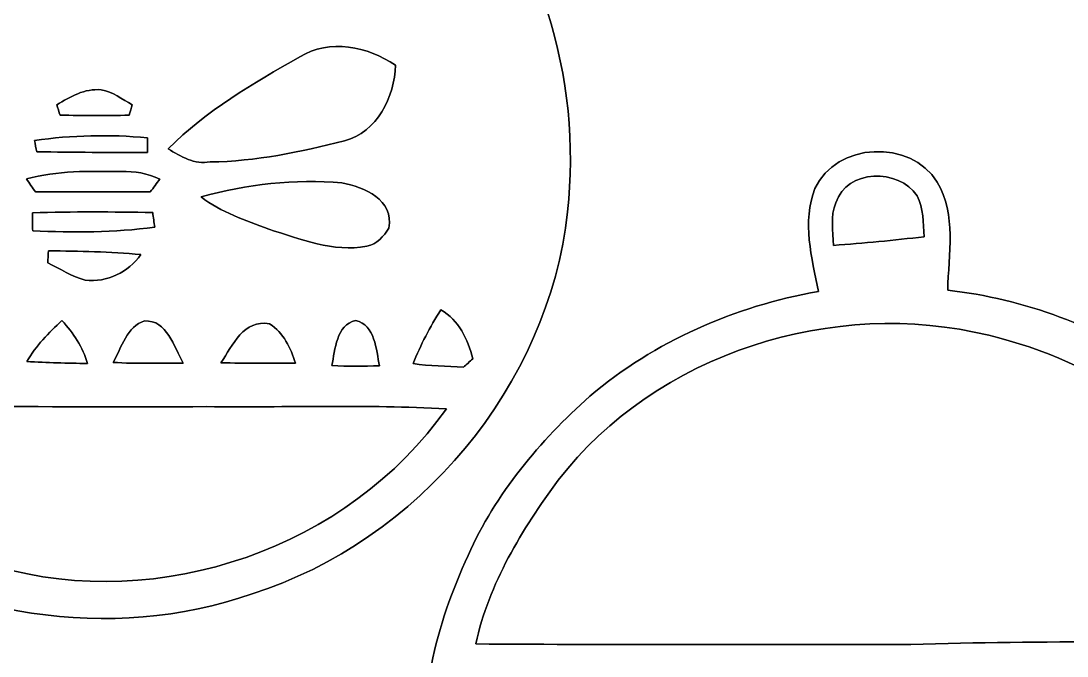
# Model space of a CAD drawing. Header units: centimetres. Extents: x -16.8 to 16.8, y -16.7 to 16.7.
# Drawn here: x -8.28 to 2.89, y -0.46 to 6.33 of the extents above; entities that cross this region are included whole.
import ezdxf

# ---------------------------------------------------------------- set-up
doc = ezdxf.new("R2010")
doc.units = ezdxf.units.CM
doc.header["$MEASUREMENT"] = 0
doc.layers.add('Layer 1', color=7, linetype='Continuous')

msp = doc.modelspace()

# ---------------------------------------------------------------- linework, layer by layer
at = {"layer": 'Layer 1', "color": 7}
for points, knots in [([(-16.77458, 16.66875), (-16.77458, 16.66875), (16.77458, 16.66875), (16.77458, 16.66875), (16.77458, 16.66875), (16.77458, 16.66875), (16.77458, -16.66875), (16.77458, -16.66875), (16.77458, -16.66875), (16.77458, -16.66875), (-16.77458, -16.66875), (-16.77458, -16.66875), (-16.77458, -16.66875), (-16.77458, -16.66875), (-16.77458, 16.66875), (-16.77458, 16.66875), (-16.77458, 16.66875), (-16.77458, 16.66875), (-16.77458, 16.66875), (-16.77458, 16.66875)], [0, 0, 0, 0, 0.16666667, 0.16666667, 0.16666667, 0.16666667, 0.33333333, 0.33333333, 0.33333333, 0.33333333, 0.5, 0.5, 0.5, 0.5, 0.66666667, 0.66666667, 0.66666667, 0.66666667, 1, 1, 1, 1]), ([(-8.01723, 10.80311), (-8.16504, 10.47327), (-8.02534, 10.12437), (-7.94667, 9.79664), (-7.94667, 9.79664), (-8.72278, 9.67176), (-9.48902, 9.42375), (-10.14342, 8.97996), (-10.14342, 8.97996), (-11.64872, 8.03346), (-12.55289, 6.21524), (-12.38179, 4.44288), (-12.38179, 4.44288), (-12.27631, 3.03601), (-11.49315, 1.71873), (-10.35614, 0.89711), (-10.35614, 0.89711), (-9.07133, -0.04798), (-7.32296, -0.31962), (-5.81413, 0.20461), (-5.81413, 0.20461), (-4.03825, 0.77435), (-2.65077, 2.42464), (-2.44722, 4.2859), (-2.44722, 4.2859), (-2.29129, 5.71041), (-2.73368, 7.24076), (-3.78107, 8.24865), (-3.78107, 8.24865), (-4.49827, 9.01488), (-5.46382, 9.54687), (-6.49781, 9.73279), (-6.49781, 9.73279), (-6.5719, 9.76559), (-6.7624, 9.76136), (-6.74264, 9.88836), (-6.74264, 9.88836), (-6.72218, 10.16035), (-6.6615, 10.45527), (-6.78251, 10.71527), (-6.78251, 10.71527), (-7.00934, 11.1566), (-7.73183, 11.2074), (-8.01723, 10.80311), (-8.01723, 10.80311), (-8.01723, 10.80311), (-8.01723, 10.80311), (-8.01723, 10.80311)], [0, 0, 0, 0, 0.07692308, 0.07692308, 0.07692308, 0.07692308, 0.15384615, 0.15384615, 0.15384615, 0.15384615, 0.23076923, 0.23076923, 0.23076923, 0.23076923, 0.30769231, 0.30769231, 0.30769231, 0.30769231, 0.38461538, 0.38461538, 0.38461538, 0.38461538, 0.46153846, 0.46153846, 0.46153846, 0.46153846, 0.53846154, 0.53846154, 0.53846154, 0.53846154, 0.61538462, 0.61538462, 0.61538462, 0.61538462, 0.69230769, 0.69230769, 0.69230769, 0.69230769, 0.76923077, 0.76923077, 0.76923077, 0.76923077, 0.84615385, 0.84615385, 0.84615385, 0.84615385, 1, 1, 1, 1]), ([(-5.30648, 5.94042), (-4.98757, 6.13657), (-4.58011, 6.05261), (-4.28413, 5.85294), (-4.28413, 5.85294), (-4.29542, 5.51674), (-4.47993, 5.13256), (-4.82953, 5.04507), (-4.82953, 5.04507), (-5.29802, 4.92478), (-5.77744, 4.82494), (-6.26216, 4.81894), (-6.26216, 4.81894), (-6.43008, 4.79037), (-6.57719, 4.87433), (-6.71054, 4.96041), (-6.71054, 4.96041), (-6.30449, 5.3661), (-5.80214, 5.65891), (-5.30648, 5.94042)], [0, 0, 0, 0, 0.16666667, 0.16666667, 0.16666667, 0.16666667, 0.33333333, 0.33333333, 0.33333333, 0.33333333, 0.5, 0.5, 0.5, 0.5, 0.66666667, 0.66666667, 0.66666667, 0.66666667, 1, 1, 1, 1]), ([(-7.90011, 5.4296), (-7.75653, 5.51568), (-7.60413, 5.60634), (-7.42738, 5.58906), (-7.42738, 5.58906), (-7.30356, 5.56966), (-7.20337, 5.4864), (-7.09436, 5.43066), (-7.09436, 5.43066), (-7.10248, 5.40244), (-7.11906, 5.34599), (-7.12717, 5.31777), (-7.12717, 5.31777), (-7.37341, 5.31495), (-7.61965, 5.31495), (-7.86553, 5.31813), (-7.86553, 5.31813), (-7.874, 5.34599), (-7.89129, 5.40173), (-7.90011, 5.4296)], [0, 0, 0, 0, 0.16666667, 0.16666667, 0.16666667, 0.16666667, 0.33333333, 0.33333333, 0.33333333, 0.33333333, 0.5, 0.5, 0.5, 0.5, 0.66666667, 0.66666667, 0.66666667, 0.66666667, 1, 1, 1, 1]), ([(-8.13858, 5.0479), (-7.7403, 5.1054), (-7.3339, 5.11563), (-6.93314, 5.07541), (-6.93314, 5.07541), (-6.93279, 5.02356), (-6.93208, 4.97134), (-6.93138, 4.91949), (-6.93138, 4.91949), (-7.32543, 4.92125), (-7.71948, 4.92019), (-8.11318, 4.9276), (-8.11318, 4.9276), (-8.11953, 4.95759), (-8.13223, 5.01791), (-8.13858, 5.0479)], [0, 0, 0, 0, 0.2, 0.2, 0.2, 0.2, 0.4, 0.4, 0.4, 0.4, 0.6, 0.6, 0.6, 0.6, 1, 1, 1, 1]), ([(0.19226, 4.53461), (0.05574, 4.17936), (0.1591, 3.79307), (0.23107, 3.43429), (0.23107, 3.43429), (-0.66216, 3.28013), (-1.51694, 2.90301), (-2.21121, 2.31704), (-2.21121, 2.31704), (-2.74179, 1.83656), (-3.2198, 1.27811), (-3.50802, 0.61666), (-3.50802, 0.61666), (-3.85551, -0.12629), (-4.05836, -0.9585), (-3.96169, -1.78047), (-3.96169, -1.78047), (-3.92183, -2.27295), (-3.84281, -2.76754), (-3.64772, -3.22439), (-3.64772, -3.22439), (-3.09457, -4.67078), (-1.81187, -5.79861), (-0.32314, -6.20536), (-0.32314, -6.20536), (1.05445, -6.60118), (2.6035, -6.35882), (3.79166, -5.55519), (3.79166, -5.55519), (5.27438, -4.59599), (6.19513, -2.77389), (5.975, -1.00683), (5.975, -1.00683), (5.83706, 0.41522), (5.06871, 1.76777), (3.89643, 2.58974), (3.89643, 2.58974), (3.22263, 3.06352), (2.42852, 3.35703), (1.61078, 3.44911), (1.61078, 3.44911), (1.61996, 3.83187), (1.70498, 4.25662), (1.50001, 4.6041), (1.50001, 4.6041), (1.21744, 5.06624), (0.41875, 5.03061), (0.19226, 4.53461), (0.19226, 4.53461), (0.19226, 4.53461), (0.19226, 4.53461), (0.19226, 4.53461)], [0, 0, 0, 0, 0.07142857, 0.07142857, 0.07142857, 0.07142857, 0.14285714, 0.14285714, 0.14285714, 0.14285714, 0.21428571, 0.21428571, 0.21428571, 0.21428571, 0.28571429, 0.28571429, 0.28571429, 0.28571429, 0.35714286, 0.35714286, 0.35714286, 0.35714286, 0.42857143, 0.42857143, 0.42857143, 0.42857143, 0.5, 0.5, 0.5, 0.5, 0.57142857, 0.57142857, 0.57142857, 0.57142857, 0.64285714, 0.64285714, 0.64285714, 0.64285714, 0.71428571, 0.71428571, 0.71428571, 0.71428571, 0.78571429, 0.78571429, 0.78571429, 0.78571429, 0.85714286, 0.85714286, 0.85714286, 0.85714286, 1, 1, 1, 1]), ([(-8.22396, 4.63868), (-7.89587, 4.72757), (-7.5505, 4.72087), (-7.21325, 4.71558), (-7.21325, 4.71558), (-7.07108, 4.72369), (-6.92961, 4.69583), (-6.8012, 4.63585), (-6.8012, 4.63585), (-6.83507, 4.59034), (-6.86823, 4.54448), (-6.90174, 4.49862), (-6.90174, 4.49862), (-7.31061, 4.49862), (-7.71913, 4.49862), (-8.12765, 4.49792), (-8.12765, 4.49792), (-8.15975, 4.54484), (-8.19221, 4.59211), (-8.22396, 4.63868)], [0, 0, 0, 0, 0.16666667, 0.16666667, 0.16666667, 0.16666667, 0.33333333, 0.33333333, 0.33333333, 0.33333333, 0.5, 0.5, 0.5, 0.5, 0.66666667, 0.66666667, 0.66666667, 0.66666667, 1, 1, 1, 1]), ([(0.41628, 4.38326), (0.53587, 4.74451), (1.08867, 4.75192), (1.28411, 4.45841), (1.28411, 4.45841), (1.35819, 4.32576), (1.34408, 4.16701), (1.36102, 4.0199), (1.36102, 4.0199), (1.03893, 3.98251), (0.71579, 3.95111), (0.39229, 3.92783), (0.39229, 3.92783), (0.38806, 4.07987), (0.35384, 4.23933), (0.41628, 4.38326)], [0, 0, 0, 0, 0.2, 0.2, 0.2, 0.2, 0.4, 0.4, 0.4, 0.4, 0.6, 0.6, 0.6, 0.6, 1, 1, 1, 1]), ([(-6.35917, 4.44571), (-5.87163, 4.58153), (-5.36046, 4.63868), (-4.85563, 4.59423), (-4.85563, 4.59423), (-4.61821, 4.55224), (-4.2986, 4.41466), (-4.35434, 4.11304), (-4.35434, 4.11304), (-4.40831, 4.02766), (-4.48486, 3.937), (-4.58999, 3.91901), (-4.58999, 3.91901), (-4.94912, 3.85092), (-5.30119, 3.99768), (-5.63774, 4.10034), (-5.63774, 4.10034), (-5.88645, 4.19559), (-6.14609, 4.28025), (-6.35917, 4.44571)], [0, 0, 0, 0, 0.16666667, 0.16666667, 0.16666667, 0.16666667, 0.33333333, 0.33333333, 0.33333333, 0.33333333, 0.5, 0.5, 0.5, 0.5, 0.66666667, 0.66666667, 0.66666667, 0.66666667, 1, 1, 1, 1]), ([(-8.15834, 4.27567), (-7.73113, 4.28801), (-7.30356, 4.28766), (-6.87634, 4.27778), (-6.87634, 4.27778), (-6.86929, 4.22593), (-6.86188, 4.17407), (-6.85483, 4.12221), (-6.85483, 4.12221), (-7.28627, 4.06294), (-7.72336, 4.06647), (-8.15763, 4.08164), (-8.15763, 4.08164), (-8.15869, 4.14655), (-8.15869, 4.21111), (-8.15834, 4.27567)], [0, 0, 0, 0, 0.2, 0.2, 0.2, 0.2, 0.4, 0.4, 0.4, 0.4, 0.6, 0.6, 0.6, 0.6, 1, 1, 1, 1]), ([(-7.98936, 3.87032), (-7.66057, 3.86362), (-7.33108, 3.86221), (-7.00334, 3.8287), (-7.00334, 3.8287), (-7.1374, 3.64243), (-7.36459, 3.52813), (-7.59636, 3.55776), (-7.59636, 3.55776), (-7.741, 3.59022), (-7.86518, 3.67983), (-7.99712, 3.74191), (-7.99712, 3.74191), (-7.995, 3.77402), (-7.99112, 3.83822), (-7.98936, 3.87032)], [0, 0, 0, 0, 0.2, 0.2, 0.2, 0.2, 0.4, 0.4, 0.4, 0.4, 0.6, 0.6, 0.6, 0.6, 1, 1, 1, 1]), ([(-2.54706, 1.41852), (-1.49613, 2.7813), (0.39441, 3.37291), (2.04929, 2.96721), (2.04929, 2.96721), (3.21698, 2.68887), (4.29048, 1.96462), (4.91807, 0.9331), (4.91807, 0.9331), (5.15655, 0.55809), (5.35234, 0.14958), (5.45606, -0.28399), (5.45606, -0.28399), (4.04319, -0.31609), (2.62961, -0.29245), (1.21708, -0.33479), (1.21708, -0.33479), (-0.33126, -0.33338), (-1.8796, -0.34114), (-3.42794, -0.32949), (-3.42794, -0.32949), (-3.28683, 0.31397), (-2.93582, 0.8957), (-2.54706, 1.41852)], [0, 0, 0, 0, 0.14285714, 0.14285714, 0.14285714, 0.14285714, 0.28571429, 0.28571429, 0.28571429, 0.28571429, 0.42857143, 0.42857143, 0.42857143, 0.42857143, 0.57142857, 0.57142857, 0.57142857, 0.57142857, 0.71428571, 0.71428571, 0.71428571, 0.71428571, 1, 1, 1, 1]), ([(-3.80048, 3.23921), (-3.6068, 3.12984), (-3.51155, 2.92523), (-3.4604, 2.71639), (-3.4604, 2.71639), (-3.49321, 2.6864), (-3.52601, 2.65571), (-3.55847, 2.62537), (-3.55847, 2.62537), (-3.73874, 2.63525), (-3.9183, 2.64054), (-4.09716, 2.66418), (-4.09716, 2.66418), (-4.01426, 2.8635), (-3.91901, 3.05858), (-3.80048, 3.23921)], [0, 0, 0, 0, 0.2, 0.2, 0.2, 0.2, 0.4, 0.4, 0.4, 0.4, 0.6, 0.6, 0.6, 0.6, 1, 1, 1, 1]), ([(-7.29791, 2.67829), (-7.20901, 2.83492), (-7.15151, 3.06493), (-6.96383, 3.11997), (-6.96383, 3.11997), (-6.72112, 3.13478), (-6.65163, 2.84233), (-6.55003, 2.67018), (-6.55003, 2.67018), (-6.79944, 2.67018), (-7.04885, 2.66136), (-7.29791, 2.67829)], [0, 0, 0, 0, 0.25, 0.25, 0.25, 0.25, 0.5, 0.5, 0.5, 0.5, 1, 1, 1, 1]), ([(-6.14751, 2.6737), (-6.02333, 2.85891), (-5.90303, 3.14396), (-5.62998, 3.08892), (-5.62998, 3.08892), (-5.47758, 2.99861), (-5.40597, 2.82857), (-5.35023, 2.66876), (-5.35023, 2.66876), (-5.61622, 2.667), (-5.88222, 2.66841), (-6.14751, 2.6737)], [0, 0, 0, 0, 0.25, 0.25, 0.25, 0.25, 0.5, 0.5, 0.5, 0.5, 1, 1, 1, 1]), ([(-8.22008, 2.68605), (-8.12236, 2.85291), (-7.9883, 2.99579), (-7.84472, 3.12455), (-7.84472, 3.12455), (-7.72407, 2.99085), (-7.62106, 2.84057), (-7.57167, 2.66559), (-7.57167, 2.66559), (-7.78792, 2.66982), (-8.00418, 2.67441), (-8.22008, 2.68605)], [0, 0, 0, 0, 0.25, 0.25, 0.25, 0.25, 0.5, 0.5, 0.5, 0.5, 1, 1, 1, 1]), ([(-4.96253, 2.64301), (-4.92901, 2.81305), (-4.91666, 3.08116), (-4.70958, 3.12385), (-4.70958, 3.12385), (-4.50215, 3.08081), (-4.49051, 2.81199), (-4.45558, 2.64125), (-4.45558, 2.64125), (-4.62456, 2.63631), (-4.79354, 2.6349), (-4.96253, 2.64301)], [0, 0, 0, 0, 0.25, 0.25, 0.25, 0.25, 0.5, 0.5, 0.5, 0.5, 1, 1, 1, 1]), ([(-11.09768, 2.18264), (-9.49819, 2.23273), (-7.89728, 2.19181), (-6.29708, 2.20486), (-6.29708, 2.20486), (-5.44513, 2.19675), (-4.59246, 2.22744), (-3.74121, 2.18264), (-3.74121, 2.18264), (-4.78155, 0.69956), (-6.80367, -0.00529), (-8.54322, 0.49777), (-8.54322, 0.49777), (-9.54652, 0.75706), (-10.50396, 1.31657), (-11.09768, 2.18264)], [0, 0, 0, 0, 0.2, 0.2, 0.2, 0.2, 0.4, 0.4, 0.4, 0.4, 0.6, 0.6, 0.6, 0.6, 1, 1, 1, 1])]:
    msp.add_open_spline(points, degree=3, knots=knots, dxfattribs=at)
at = {"layer": 'Layer 1', "color": 251}
for points, knots in [([(-8.01723, 10.80311), (-7.73183, 11.2074), (-7.00934, 11.1566), (-6.78251, 10.71527), (-6.78251, 10.71527), (-6.6615, 10.45527), (-6.72218, 10.16035), (-6.74264, 9.88836), (-6.74264, 9.88836), (-6.7624, 9.76136), (-6.5719, 9.76559), (-6.49781, 9.73279), (-6.49781, 9.73279), (-5.46382, 9.54687), (-4.49827, 9.01488), (-3.78107, 8.24865), (-3.78107, 8.24865), (-2.73368, 7.24076), (-2.29129, 5.71041), (-2.44722, 4.2859), (-2.44722, 4.2859), (-2.65077, 2.42464), (-4.03825, 0.77435), (-5.81413, 0.20461), (-5.81413, 0.20461), (-7.32296, -0.31962), (-9.07133, -0.04798), (-10.35614, 0.89711), (-10.35614, 0.89711), (-11.49315, 1.71873), (-12.27631, 3.03601), (-12.38179, 4.44288), (-12.38179, 4.44288), (-12.55289, 6.21524), (-11.64872, 8.03346), (-10.14342, 8.97996), (-10.14342, 8.97996), (-9.48902, 9.42375), (-8.72278, 9.67176), (-7.94667, 9.79664), (-7.94667, 9.79664), (-8.02534, 10.12437), (-8.16504, 10.47327), (-8.01723, 10.80311), (-8.01723, 10.80311), (-8.01723, 10.80311), (-8.01723, 10.80311), (-8.01723, 10.80311)], [0, 0, 0, 0, 0.07692308, 0.07692308, 0.07692308, 0.07692308, 0.15384615, 0.15384615, 0.15384615, 0.15384615, 0.23076923, 0.23076923, 0.23076923, 0.23076923, 0.30769231, 0.30769231, 0.30769231, 0.30769231, 0.38461538, 0.38461538, 0.38461538, 0.38461538, 0.46153846, 0.46153846, 0.46153846, 0.46153846, 0.53846154, 0.53846154, 0.53846154, 0.53846154, 0.61538462, 0.61538462, 0.61538462, 0.61538462, 0.69230769, 0.69230769, 0.69230769, 0.69230769, 0.76923077, 0.76923077, 0.76923077, 0.76923077, 0.84615385, 0.84615385, 0.84615385, 0.84615385, 1, 1, 1, 1]), ([(-5.30648, 5.94042), (-5.80214, 5.65891), (-6.30449, 5.3661), (-6.71054, 4.96041), (-6.71054, 4.96041), (-6.57719, 4.87433), (-6.43008, 4.79037), (-6.26216, 4.81894), (-6.26216, 4.81894), (-5.77744, 4.82494), (-5.29802, 4.92478), (-4.82953, 5.04507), (-4.82953, 5.04507), (-4.47993, 5.13256), (-4.29542, 5.51674), (-4.28413, 5.85294), (-4.28413, 5.85294), (-4.58011, 6.05261), (-4.98757, 6.13657), (-5.30648, 5.94042), (-5.30648, 5.94042), (-5.30648, 5.94042), (-5.30648, 5.94042), (-5.30648, 5.94042)], [0, 0, 0, 0, 0.14285714, 0.14285714, 0.14285714, 0.14285714, 0.28571429, 0.28571429, 0.28571429, 0.28571429, 0.42857143, 0.42857143, 0.42857143, 0.42857143, 0.57142857, 0.57142857, 0.57142857, 0.57142857, 0.71428571, 0.71428571, 0.71428571, 0.71428571, 1, 1, 1, 1]), ([(-7.90011, 5.4296), (-7.89129, 5.40173), (-7.874, 5.34599), (-7.86553, 5.31813), (-7.86553, 5.31813), (-7.61965, 5.31495), (-7.37341, 5.31495), (-7.12717, 5.31777), (-7.12717, 5.31777), (-7.11906, 5.34599), (-7.10248, 5.40244), (-7.09436, 5.43066), (-7.09436, 5.43066), (-7.20337, 5.4864), (-7.30356, 5.56966), (-7.42738, 5.58906), (-7.42738, 5.58906), (-7.60413, 5.60634), (-7.75653, 5.51568), (-7.90011, 5.4296), (-7.90011, 5.4296), (-7.90011, 5.4296), (-7.90011, 5.4296), (-7.90011, 5.4296)], [0, 0, 0, 0, 0.14285714, 0.14285714, 0.14285714, 0.14285714, 0.28571429, 0.28571429, 0.28571429, 0.28571429, 0.42857143, 0.42857143, 0.42857143, 0.42857143, 0.57142857, 0.57142857, 0.57142857, 0.57142857, 0.71428571, 0.71428571, 0.71428571, 0.71428571, 1, 1, 1, 1]), ([(-8.13858, 5.0479), (-8.13223, 5.01791), (-8.11953, 4.95759), (-8.11318, 4.9276), (-8.11318, 4.9276), (-7.71948, 4.92019), (-7.32543, 4.92125), (-6.93138, 4.91949), (-6.93138, 4.91949), (-6.93208, 4.97134), (-6.93279, 5.02356), (-6.93314, 5.07541), (-6.93314, 5.07541), (-7.3339, 5.11563), (-7.7403, 5.1054), (-8.13858, 5.0479), (-8.13858, 5.0479), (-8.13858, 5.0479), (-8.13858, 5.0479), (-8.13858, 5.0479)], [0, 0, 0, 0, 0.16666667, 0.16666667, 0.16666667, 0.16666667, 0.33333333, 0.33333333, 0.33333333, 0.33333333, 0.5, 0.5, 0.5, 0.5, 0.66666667, 0.66666667, 0.66666667, 0.66666667, 1, 1, 1, 1]), ([(0.19226, 4.53461), (0.41875, 5.03061), (1.21744, 5.06624), (1.50001, 4.6041), (1.50001, 4.6041), (1.70498, 4.25662), (1.61996, 3.83187), (1.61078, 3.44911), (1.61078, 3.44911), (2.42852, 3.35703), (3.22263, 3.06352), (3.89643, 2.58974), (3.89643, 2.58974), (5.06871, 1.76777), (5.83706, 0.41522), (5.975, -1.00683), (5.975, -1.00683), (6.19513, -2.77389), (5.27438, -4.59599), (3.79166, -5.55519), (3.79166, -5.55519), (2.6035, -6.35882), (1.05445, -6.60118), (-0.32314, -6.20536), (-0.32314, -6.20536), (-1.81187, -5.79861), (-3.09457, -4.67078), (-3.64772, -3.22439), (-3.64772, -3.22439), (-3.84281, -2.76754), (-3.92183, -2.27295), (-3.96169, -1.78047), (-3.96169, -1.78047), (-4.05836, -0.9585), (-3.85551, -0.12629), (-3.50802, 0.61666), (-3.50802, 0.61666), (-3.2198, 1.27811), (-2.74179, 1.83656), (-2.21121, 2.31704), (-2.21121, 2.31704), (-1.51694, 2.90301), (-0.66216, 3.28013), (0.23107, 3.43429), (0.23107, 3.43429), (0.1591, 3.79307), (0.05574, 4.17936), (0.19226, 4.53461), (0.19226, 4.53461), (0.19226, 4.53461), (0.19226, 4.53461), (0.19226, 4.53461)], [0, 0, 0, 0, 0.07142857, 0.07142857, 0.07142857, 0.07142857, 0.14285714, 0.14285714, 0.14285714, 0.14285714, 0.21428571, 0.21428571, 0.21428571, 0.21428571, 0.28571429, 0.28571429, 0.28571429, 0.28571429, 0.35714286, 0.35714286, 0.35714286, 0.35714286, 0.42857143, 0.42857143, 0.42857143, 0.42857143, 0.5, 0.5, 0.5, 0.5, 0.57142857, 0.57142857, 0.57142857, 0.57142857, 0.64285714, 0.64285714, 0.64285714, 0.64285714, 0.71428571, 0.71428571, 0.71428571, 0.71428571, 0.78571429, 0.78571429, 0.78571429, 0.78571429, 0.85714286, 0.85714286, 0.85714286, 0.85714286, 1, 1, 1, 1]), ([(-8.22396, 4.63868), (-8.19221, 4.59211), (-8.15975, 4.54484), (-8.12765, 4.49792), (-8.12765, 4.49792), (-7.71913, 4.49862), (-7.31061, 4.49862), (-6.90174, 4.49862), (-6.90174, 4.49862), (-6.86823, 4.54448), (-6.83507, 4.59034), (-6.8012, 4.63585), (-6.8012, 4.63585), (-6.92961, 4.69583), (-7.07108, 4.72369), (-7.21325, 4.71558), (-7.21325, 4.71558), (-7.5505, 4.72087), (-7.89587, 4.72757), (-8.22396, 4.63868), (-8.22396, 4.63868), (-8.22396, 4.63868), (-8.22396, 4.63868), (-8.22396, 4.63868)], [0, 0, 0, 0, 0.14285714, 0.14285714, 0.14285714, 0.14285714, 0.28571429, 0.28571429, 0.28571429, 0.28571429, 0.42857143, 0.42857143, 0.42857143, 0.42857143, 0.57142857, 0.57142857, 0.57142857, 0.57142857, 0.71428571, 0.71428571, 0.71428571, 0.71428571, 1, 1, 1, 1]), ([(0.41628, 4.38326), (0.35384, 4.23933), (0.38806, 4.07987), (0.39229, 3.92783), (0.39229, 3.92783), (0.71579, 3.95111), (1.03893, 3.98251), (1.36102, 4.0199), (1.36102, 4.0199), (1.34408, 4.16701), (1.35819, 4.32576), (1.28411, 4.45841), (1.28411, 4.45841), (1.08867, 4.75192), (0.53587, 4.74451), (0.41628, 4.38326), (0.41628, 4.38326), (0.41628, 4.38326), (0.41628, 4.38326), (0.41628, 4.38326)], [0, 0, 0, 0, 0.16666667, 0.16666667, 0.16666667, 0.16666667, 0.33333333, 0.33333333, 0.33333333, 0.33333333, 0.5, 0.5, 0.5, 0.5, 0.66666667, 0.66666667, 0.66666667, 0.66666667, 1, 1, 1, 1]), ([(-6.35917, 4.44571), (-6.14609, 4.28025), (-5.88645, 4.19559), (-5.63774, 4.10034), (-5.63774, 4.10034), (-5.30119, 3.99768), (-4.94912, 3.85092), (-4.58999, 3.91901), (-4.58999, 3.91901), (-4.48486, 3.937), (-4.40831, 4.02766), (-4.35434, 4.11304), (-4.35434, 4.11304), (-4.2986, 4.41466), (-4.61821, 4.55224), (-4.85563, 4.59423), (-4.85563, 4.59423), (-5.36046, 4.63868), (-5.87163, 4.58153), (-6.35917, 4.44571), (-6.35917, 4.44571), (-6.35917, 4.44571), (-6.35917, 4.44571), (-6.35917, 4.44571)], [0, 0, 0, 0, 0.14285714, 0.14285714, 0.14285714, 0.14285714, 0.28571429, 0.28571429, 0.28571429, 0.28571429, 0.42857143, 0.42857143, 0.42857143, 0.42857143, 0.57142857, 0.57142857, 0.57142857, 0.57142857, 0.71428571, 0.71428571, 0.71428571, 0.71428571, 1, 1, 1, 1]), ([(-8.15834, 4.27567), (-8.15869, 4.21111), (-8.15869, 4.14655), (-8.15763, 4.08164), (-8.15763, 4.08164), (-7.72336, 4.06647), (-7.28627, 4.06294), (-6.85483, 4.12221), (-6.85483, 4.12221), (-6.86188, 4.17407), (-6.86929, 4.22593), (-6.87634, 4.27778), (-6.87634, 4.27778), (-7.30356, 4.28766), (-7.73113, 4.28801), (-8.15834, 4.27567), (-8.15834, 4.27567), (-8.15834, 4.27567), (-8.15834, 4.27567), (-8.15834, 4.27567)], [0, 0, 0, 0, 0.16666667, 0.16666667, 0.16666667, 0.16666667, 0.33333333, 0.33333333, 0.33333333, 0.33333333, 0.5, 0.5, 0.5, 0.5, 0.66666667, 0.66666667, 0.66666667, 0.66666667, 1, 1, 1, 1]), ([(-7.98936, 3.87032), (-7.99112, 3.83822), (-7.995, 3.77402), (-7.99712, 3.74191), (-7.99712, 3.74191), (-7.86518, 3.67983), (-7.741, 3.59022), (-7.59636, 3.55776), (-7.59636, 3.55776), (-7.36459, 3.52813), (-7.1374, 3.64243), (-7.00334, 3.8287), (-7.00334, 3.8287), (-7.33108, 3.86221), (-7.66057, 3.86362), (-7.98936, 3.87032), (-7.98936, 3.87032), (-7.98936, 3.87032), (-7.98936, 3.87032), (-7.98936, 3.87032)], [0, 0, 0, 0, 0.16666667, 0.16666667, 0.16666667, 0.16666667, 0.33333333, 0.33333333, 0.33333333, 0.33333333, 0.5, 0.5, 0.5, 0.5, 0.66666667, 0.66666667, 0.66666667, 0.66666667, 1, 1, 1, 1]), ([(-2.54706, 1.41852), (-2.93582, 0.8957), (-3.28683, 0.31397), (-3.42794, -0.32949), (-3.42794, -0.32949), (-1.8796, -0.34114), (-0.33126, -0.33338), (1.21708, -0.33479), (1.21708, -0.33479), (2.62961, -0.29245), (4.04319, -0.31609), (5.45606, -0.28399), (5.45606, -0.28399), (5.35234, 0.14958), (5.15655, 0.55809), (4.91807, 0.9331), (4.91807, 0.9331), (4.29048, 1.96462), (3.21698, 2.68887), (2.04929, 2.96721), (2.04929, 2.96721), (0.39441, 3.37291), (-1.49613, 2.7813), (-2.54706, 1.41852), (-2.54706, 1.41852), (-2.54706, 1.41852), (-2.54706, 1.41852), (-2.54706, 1.41852)], [0, 0, 0, 0, 0.125, 0.125, 0.125, 0.125, 0.25, 0.25, 0.25, 0.25, 0.375, 0.375, 0.375, 0.375, 0.5, 0.5, 0.5, 0.5, 0.625, 0.625, 0.625, 0.625, 0.75, 0.75, 0.75, 0.75, 1, 1, 1, 1]), ([(-3.80048, 3.23921), (-3.91901, 3.05858), (-4.01426, 2.8635), (-4.09716, 2.66418), (-4.09716, 2.66418), (-3.9183, 2.64054), (-3.73874, 2.63525), (-3.55847, 2.62537), (-3.55847, 2.62537), (-3.52601, 2.65571), (-3.49321, 2.6864), (-3.4604, 2.71639), (-3.4604, 2.71639), (-3.51155, 2.92523), (-3.6068, 3.12984), (-3.80048, 3.23921), (-3.80048, 3.23921), (-3.80048, 3.23921), (-3.80048, 3.23921), (-3.80048, 3.23921)], [0, 0, 0, 0, 0.16666667, 0.16666667, 0.16666667, 0.16666667, 0.33333333, 0.33333333, 0.33333333, 0.33333333, 0.5, 0.5, 0.5, 0.5, 0.66666667, 0.66666667, 0.66666667, 0.66666667, 1, 1, 1, 1]), ([(-7.29791, 2.67829), (-7.04885, 2.66136), (-6.79944, 2.67018), (-6.55003, 2.67018), (-6.55003, 2.67018), (-6.65163, 2.84233), (-6.72112, 3.13478), (-6.96383, 3.11997), (-6.96383, 3.11997), (-7.15151, 3.06493), (-7.20901, 2.83492), (-7.29791, 2.67829), (-7.29791, 2.67829), (-7.29791, 2.67829), (-7.29791, 2.67829), (-7.29791, 2.67829)], [0, 0, 0, 0, 0.2, 0.2, 0.2, 0.2, 0.4, 0.4, 0.4, 0.4, 0.6, 0.6, 0.6, 0.6, 1, 1, 1, 1]), ([(-6.14751, 2.6737), (-5.88222, 2.66841), (-5.61622, 2.667), (-5.35023, 2.66876), (-5.35023, 2.66876), (-5.40597, 2.82857), (-5.47758, 2.99861), (-5.62998, 3.08892), (-5.62998, 3.08892), (-5.90303, 3.14396), (-6.02333, 2.85891), (-6.14751, 2.6737), (-6.14751, 2.6737), (-6.14751, 2.6737), (-6.14751, 2.6737), (-6.14751, 2.6737)], [0, 0, 0, 0, 0.2, 0.2, 0.2, 0.2, 0.4, 0.4, 0.4, 0.4, 0.6, 0.6, 0.6, 0.6, 1, 1, 1, 1]), ([(-8.22008, 2.68605), (-8.00418, 2.67441), (-7.78792, 2.66982), (-7.57167, 2.66559), (-7.57167, 2.66559), (-7.62106, 2.84057), (-7.72407, 2.99085), (-7.84472, 3.12455), (-7.84472, 3.12455), (-7.9883, 2.99579), (-8.12236, 2.85291), (-8.22008, 2.68605), (-8.22008, 2.68605), (-8.22008, 2.68605), (-8.22008, 2.68605), (-8.22008, 2.68605)], [0, 0, 0, 0, 0.2, 0.2, 0.2, 0.2, 0.4, 0.4, 0.4, 0.4, 0.6, 0.6, 0.6, 0.6, 1, 1, 1, 1]), ([(-4.96253, 2.64301), (-4.79354, 2.6349), (-4.62456, 2.63631), (-4.45558, 2.64125), (-4.45558, 2.64125), (-4.49051, 2.81199), (-4.50215, 3.08081), (-4.70958, 3.12385), (-4.70958, 3.12385), (-4.91666, 3.08116), (-4.92901, 2.81305), (-4.96253, 2.64301), (-4.96253, 2.64301), (-4.96253, 2.64301), (-4.96253, 2.64301), (-4.96253, 2.64301)], [0, 0, 0, 0, 0.2, 0.2, 0.2, 0.2, 0.4, 0.4, 0.4, 0.4, 0.6, 0.6, 0.6, 0.6, 1, 1, 1, 1]), ([(-11.09768, 2.18264), (-10.50396, 1.31657), (-9.54652, 0.75706), (-8.54322, 0.49777), (-8.54322, 0.49777), (-6.80367, -0.00529), (-4.78155, 0.69956), (-3.74121, 2.18264), (-3.74121, 2.18264), (-4.59246, 2.22744), (-5.44513, 2.19675), (-6.29708, 2.20486), (-6.29708, 2.20486), (-7.89728, 2.19181), (-9.49819, 2.23273), (-11.09768, 2.18264)], [0, 0, 0, 0, 0.2, 0.2, 0.2, 0.2, 0.4, 0.4, 0.4, 0.4, 0.6, 0.6, 0.6, 0.6, 1, 1, 1, 1])]:
    msp.add_open_spline(points, degree=3, knots=knots, dxfattribs=at)

doc.saveas('drawing.dxf')
